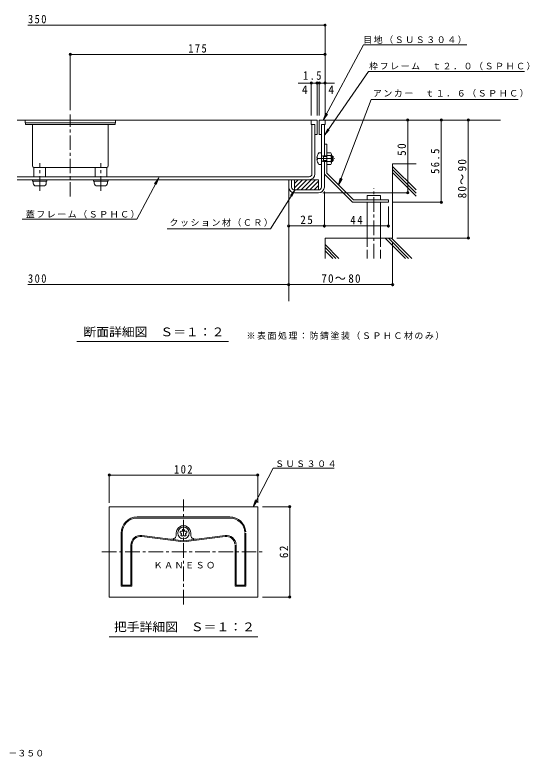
# Model space of a CAD drawing. Units: millimetres on the paper, enlarged 5 times, with parts at other scales. Extents: x -822 to 899, y -680 to 594.
# Drawn here: x 23 to 899, y -680 to 594 of the extents above; entities that cross this region are included whole.
import ezdxf
from ezdxf.enums import TextEntityAlignment as Align

# ---------------------------------------------------------------- set-up
doc = ezdxf.new("R2010")
doc.units = ezdxf.units.MM
doc.header["$LTSCALE"] = 5
doc.header["$PDMODE"] = 32
doc.header["$PDSIZE"] = 4
doc.linetypes.add('CHAIN1', pattern=[8, 5, -1, 1, -1])
doc.linetypes.add('DASHED3', pattern=[4, 3, -1])
for name, color, linetype, lineweight in [('D-1_ピット', 2, 'Continuous', 9), ('D-2_蓋', 3, 'Continuous', 9), ('D-3_受枠', 4, 'Continuous', 9), ('D-4_寸法', 7, 'Continuous', 9), ('D-6_躯体', 6, 'Continuous', 5)]:
    doc.layers.add(name, color=color, linetype=linetype, lineweight=lineweight)
doc.layers.add('F-F_F-Fﾚｲﾔ', color=7, linetype='Continuous')
doc.styles.add('ＭＳ ゴシック', font='')
doc.styles.get('ＭＳ ゴシック').set_extended_font_data('MS Gothic')

msp = doc.modelspace()

# ---------------------------------------------------------------- linework, layer by layer
at = {"layer": 'D-1_ピット', "linetype": 'CHAIN1'}
for p, q in [((118.135, 282.348), (118.135, 423.054)), ((541.467, 347.536), (571.671, 347.536)), ((65.635, 292.453), (65.635, 339.552)), ((170.635, 292.453), (170.635, 339.552))]:
    msp.add_line(p, q, dxfattribs=at)
at = {"layer": 'D-1_ピット'}
for p, q in [((40.635, 408.786), (40.635, 413.786)), ((195.635, 408.786), (40.635, 408.786)), ((41.135, 408.786), (41.135, 406.286)), ((195.135, 408.786), (195.135, 406.286)), ((195.635, 408.786), (195.635, 413.786)), ((545.635, 413.786), (545.635, 388.786)), ((545.635, 413.786), (555.635, 413.786)), ((555.635, 413.786), (555.635, 406.286)), ((195.135, 406.286), (41.135, 406.286)), ((53.135, 335.036), (53.135, 406.286)), ((183.135, 335.036), (183.135, 406.286)), ((549.385, 406.286), (555.635, 406.286)), ((549.385, 406.286), (549.385, 298.786)), ((554.385, 406.286), (554.385, 352.536)), ((545.635, 388.786), (549.385, 388.786)), ((554.385, 372.536), (558.385, 372.536)), ((558.385, 372.536), (558.385, 322.536)), ((545.076, 357.536), (549.385, 357.536)), ((565.447, 357.661), (558.385, 357.661)), ((541.683, 348.786), (542.686, 348.786)), ((541.683, 346.286), (542.686, 346.286)), ((542.686, 346.286), (542.686, 348.786)), ((552.885, 351.036), (549.628, 352.982)), ((552.885, 352.536), (551.608, 351.799)), ((552.885, 352.536), (558.385, 352.536)), ((552.885, 351.036), (558.385, 351.036)), ((565.447, 352.609), (558.385, 352.609)), ((566.385, 355.135), (566.385, 339.937)), ((566.385, 352.536), (567.885, 352.536)), ((566.385, 351.036), (569.385, 351.036)), ((567.885, 342.536), (567.885, 352.536)), ((569.385, 351.036), (567.885, 352.536)), ((569.385, 351.036), (569.385, 344.036)), ((55.635, 316.286), (55.635, 332.536)), ((180.635, 332.536), (55.635, 332.536)), ((75.635, 316.286), (75.635, 332.536)), ((160.635, 316.286), (160.635, 332.536)), ((180.635, 316.286), (180.635, 332.536)), ((549.385, 337.536), (545.076, 337.536)), ((552.885, 344.036), (549.628, 342.09)), ((552.885, 344.036), (558.385, 344.036)), ((552.885, 342.536), (558.385, 342.536)), ((554.385, 342.536), (554.385, 298.786)), ((565.447, 342.463), (558.385, 342.463)), ((565.447, 337.411), (558.385, 337.411)), ((566.385, 344.036), (569.385, 344.036)), ((566.385, 342.536), (567.885, 342.536)), ((569.385, 344.036), (567.885, 342.536)), ((554.385, 320.879), (602.728, 272.536)), ((558.385, 322.536), (604.385, 276.536)), ((53.135, 308.786), (53.135, 311.286)), ((78.135, 308.786), (53.135, 308.786)), ((54.385, 305.536), (54.385, 308.786)), ((76.885, 305.536), (76.885, 308.786)), ((78.135, 308.786), (78.135, 311.286)), ((158.135, 308.786), (158.135, 311.286)), ((158.135, 308.786), (183.135, 308.786)), ((159.385, 305.536), (159.385, 308.786)), ((181.885, 305.536), (181.885, 308.786)), ((183.135, 308.786), (183.135, 311.286)), ((493.135, 298.786), (493.135, 311.286)), ((498.135, 298.786), (498.135, 311.286)), ((71.885, 300.536), (59.385, 300.536)), ((164.385, 300.536), (176.885, 300.536)), ((503.135, 293.786), (544.385, 293.786)), ((503.135, 288.786), (544.385, 288.786)), ((602.728, 272.536), (664.385, 272.536)), ((604.385, 276.536), (664.385, 276.536)), ((664.385, 276.536), (664.385, 272.536))]:
    msp.add_line(p, q, dxfattribs=at)
msp.add_lwpolyline([(552.885, 352.536), (552.885, 342.536), (551.608, 343.273)], dxfattribs=at)
for centre, radius, start, end in [((557.885, 347.536), 16.25, 142.02013, 175.58826), ((562.516, 355.135), 3.869, 319.24529, 40.75453), ((557.885, 347.536), 16.25, 184.41174, 217.97987), ((549.885, 353.411), 0.5, 180, 239.14018), ((552.2, 347.536), 14.185, 339.04448, 20.95552), ((55.635, 335.036), 2.5, 180, 270), ((180.635, 335.036), 2.5, 270, 0), ((549.885, 341.661), 0.5, 120.85982, 180), ((562.516, 339.937), 3.869, 319.24486, 40.75514), ((59.385, 305.536), 5, 180, 270), ((71.885, 305.536), 5, 270, 0), ((164.385, 305.536), 5, 180, 270), ((176.885, 305.536), 5, 270, 0), ((503.135, 298.786), 10, 180, 270), ((503.135, 298.786), 5, 180, 270), ((544.385, 298.786), 5, 270, 0), ((544.385, 298.786), 10, 270, 0)]:
    msp.add_arc(centre, radius, start, end, dxfattribs=at)
at = {"layer": 'D-2_蓋'}
for p, q in [((541.885, 413.786), (26.701, 413.786)), ((531.885, 413.786), (531.885, 406.286)), ((541.885, 413.786), (541.885, 388.786)), ((538.135, 406.286), (531.885, 406.286)), ((533.135, 406.286), (533.135, 321.286)), ((538.135, 406.286), (538.135, 321.286)), ((541.885, 388.786), (538.135, 388.786)), ((528.135, 316.286), (26.701, 316.286)), ((528.135, 311.286), (26.701, 311.286)), ((185.035, -405.357), (185.035, -250.357)), ((185.035, -250.357), (440.035, -250.357)), ((440.035, -405.357), (440.035, -250.357)), ((233.035, -267.857), (392.035, -267.857)), ((233.035, -269.607), (392.035, -269.607)), ((309.476, -292.523), (308.796, -292.302)), ((310.785, -291.572), (310.785, -290.857)), ((314.285, -291.572), (314.285, -290.857)), ((315.594, -292.523), (316.274, -292.302)), ((205.535, -386.857), (205.535, -295.357)), ((207.285, -385.107), (207.285, -295.357)), ((240.927, -301.254), (312.535, -310.357)), ((241.147, -299.518), (312.535, -308.593)), ((300.035, -298.49), (300.035, -295.357)), ((308.394, -295.851), (307.714, -295.631)), ((308.894, -297.39), (308.474, -297.969)), ((311.726, -299.448), (311.306, -300.026)), ((383.923, -299.518), (312.535, -308.593)), ((384.143, -301.254), (312.535, -310.357)), ((313.344, -299.448), (313.764, -300.026)), ((316.176, -297.39), (316.596, -297.969)), ((316.676, -295.851), (317.356, -295.631)), ((325.035, -298.49), (325.035, -295.357)), ((417.785, -385.107), (417.785, -295.357)), ((419.535, -386.857), (419.535, -295.357)), ((401.035, -386.857), (401.035, -316.134)), ((402.785, -385.107), (402.785, -316.134)), ((419.535, -386.857), (401.035, -386.857)), ((417.785, -385.107), (402.785, -385.107)), ((185.035, -405.357), (440.035, -405.357))]:
    msp.add_line(p, q, dxfattribs=at)
at = {"layer": 'D-2_蓋', "linetype": 'CHAIN1'}
for p, q in [((312.535, -417.857), (312.535, -237.857)), ((172.535, -327.857), (452.535, -327.857))]:
    msp.add_line(p, q, dxfattribs=at)
at = {"layer": 'D-2_蓋'}
for points in [[(205.535, -386.857), (224.035, -386.857), (224.035, -316.134)], [(207.285, -385.107), (222.285, -385.107), (222.285, -316.134)]]:
    msp.add_lwpolyline(points, dxfattribs=at)
msp.add_circle((312.535, -295.357), 10, dxfattribs=at)
for centre, radius, start, end in [((528.135, 321.286), 10, 270, 0), ((528.135, 321.286), 5, 270, 0), ((233.035, -295.357), 27.5, 90, 180), ((233.035, -295.357), 25.75, 90, 179.99998), ((392.035, -295.357), 27.5, 4.39571, 90), ((392.035, -295.357), 25.75, 2.24512, 90), ((312.535, -295.357), 12.5, 359.99998, 180), ((308.255, -293.966), 1.75, 71.99998, 252), ((309.785, -291.572), 1, 252, 0), ((312.535, -290.857), 1.75, 89.99998, 180), ((312.535, -290.857), 1.75, 0, 90), ((315.285, -291.572), 1, 180, 288), ((316.815, -293.966), 1.75, 17.99998, 108), ((239.035, -316.134), 16.75, 82.75548, 179.99998), ((239.035, -316.134), 15, 82.75548, 180), ((292.535, -298.49), 7.5, 262.75548, 0), ((309.89, -298.997), 1.75, 144, 324), ((308.085, -296.802), 1, 324, 72), ((312.535, -300.035), 1, 36, 144), ((315.18, -298.997), 1.75, 216, 36), ((316.985, -296.802), 1, 108, 216), ((316.815, -293.966), 1.75, 288, 18), ((332.535, -298.49), 7.5, 180, 277.24451), ((386.035, -316.134), 16.75, 2.83487, 97.24451), ((386.035, -316.134), 15, 7.01646, 97.24451)]:
    msp.add_arc(centre, radius, start, end, dxfattribs=at)
at = {"layer": 'D-3_受枠'}
for p, q in [((503.135, 297.445), (516.976, 311.286)), ((503.135, 304.945), (509.476, 311.286)), ((503.135, 293.786), (503.135, 311.286)), ((506.976, 293.786), (524.476, 311.286)), ((514.476, 293.786), (531.976, 311.286)), ((521.976, 293.786), (539.476, 311.286)), ((528.135, 311.286), (544.385, 311.286)), ((529.476, 293.786), (544.385, 308.695)), ((544.385, 293.786), (544.385, 311.286)), ((536.976, 293.786), (544.385, 301.195))]:
    msp.add_line(p, q, dxfattribs=at)
at = {"layer": 'D-4_寸法'}
for p, q in [((45.455, 576.688), (555.635, 576.688)), ((555.635, 421.286), (555.635, 579.188)), ((621.641, 542.807), (552.236, 413.786)), ((621.641, 542.807), (799.141, 542.807)), ((118.135, 430.554), (118.135, 528.891)), ((118.135, 526.391), (555.635, 526.391)), ((630.278, 497.095), (554.385, 387.655)), ((630.278, 497.095), (897.778, 497.095)), ((541.885, 477.148), (509.604, 477.148)), ((531.885, 421.286), (531.885, 479.648)), ((541.885, 421.286), (541.885, 479.648)), ((545.635, 477.148), (541.885, 477.148)), ((545.635, 421.286), (545.635, 479.648)), ((571.829, 477.148), (545.635, 477.148)), ((634.631, 449.206), (578.859, 302.062)), ((634.631, 449.206), (887.131, 449.206)), ((552.236, 413.786), (556.67, 425.473)), ((552.236, 413.786), (559.544, 423.927)), ((697.719, 288.786), (697.719, 413.786)), ((705.219, 413.786), (700.219, 413.786)), ((755.009, 272.536), (755.009, 413.786)), ((762.509, 413.786), (757.509, 413.786)), ((801.49, 211.092), (801.49, 413.786)), ((808.99, 413.786), (803.99, 413.786)), ((554.385, 387.655), (560.106, 398.769)), ((554.385, 387.655), (562.788, 396.909)), ((232.667, 243.499), (270.122, 314.676)), ((270.122, 314.676), (262.907, 304.469)), ((270.122, 314.676), (265.794, 302.949)), ((578.859, 302.062), (581.726, 314.228)), ((578.859, 302.062), (584.777, 313.072)), ((504.012, 293.786), (496.063, 284.139)), ((551.885, 288.786), (700.219, 288.786)), ((554.385, 291.286), (554.385, 229.452)), ((671.885, 272.536), (757.509, 272.536)), ((664.385, 265.036), (664.385, 229.452)), ((232.667, 243.499), (35.446, 243.499)), ((493.135, 231.952), (554.385, 231.952)), ((493.135, 224.452), (493.135, 229.452)), ((554.385, 231.952), (664.385, 231.952)), ((462.207, 226.858), (284.581, 226.858)), ((678.986, 211.092), (803.99, 211.092)), ((671.485, 203.592), (671.485, 128.683)), ((493.135, 131.183), (45.455, 131.183)), ((671.485, 131.183), (493.135, 131.183)), ((493.135, 123.683), (493.135, 128.683)), ((129.338, 33.636), (389.627, 33.636)), ((466.413, -183.767), (431.968, -250.357)), ((466.413, -183.767), (571.318, -183.767)), ((185.035, -243.66), (185.035, -194.476)), ((185.035, -195.976), (440.035, -195.976)), ((440.035, -243.66), (440.035, -194.476)), ((431.968, -250.357), (436.213, -238.599)), ((431.968, -250.357), (439.111, -240.099)), ((448.398, -250.357), (496.359, -250.357)), ((494.859, -405.357), (494.859, -250.357)), ((448.398, -405.357), (496.359, -405.357)), ((185.139, -473.482), (439.931, -473.482))]:
    msp.add_line(p, q, dxfattribs=at)
msp.add_lwpolyline([(462.207, 226.858), (504.012, 293.786), (498.83, 282.411)], dxfattribs=at)
for p in [(555.635, 576.688), (118.135, 526.391), (555.635, 526.391), (531.885, 477.148), (541.885, 477.148), (545.635, 477.148), (555.635, 477.148), (697.719, 413.786), (755.009, 413.786), (801.49, 413.786), (697.719, 288.786), (755.009, 272.536), (493.135, 231.952), (554.385, 231.952), (664.385, 231.952), (801.49, 211.092), (493.135, 131.183), (671.485, 131.183), (185.035, -195.976), (440.035, -195.976), (494.859, -250.357), (494.859, -405.357)]:
    msp.add_point(p, dxfattribs=at)
at = {"layer": 'D-6_躯体'}
for p, q in [((555.635, 413.786), (856.624, 413.786)), ((711.885, 338.786), (671.485, 338.786)), ((671.485, 334.185), (711.885, 293.786)), ((671.485, 328.882), (711.885, 288.483)), ((671.485, 323.579), (711.885, 283.179)), ((493.135, 298.786), (493.135, 102.548)), ((628.135, 284.036), (650.635, 284.036)), ((628.135, 276.536), (628.135, 284.036)), ((650.635, 276.536), (650.635, 284.036)), ((628.135, 211.092), (628.135, 272.536)), ((650.635, 211.092), (650.635, 272.536)), ((555.635, 176.286), (555.635, 211.092)), ((658.972, 211.092), (693.778, 176.286)), ((664.275, 211.092), (699.082, 176.286)), ((669.579, 211.092), (704.385, 176.286)), ((555.635, 200.036), (579.385, 176.286)), ((555.635, 194.733), (574.082, 176.286)), ((555.635, 189.429), (568.778, 176.286))]:
    msp.add_line(p, q, dxfattribs=at)
at = {"layer": 'D-6_躯体', "linetype": 'CHAIN1'}
msp.add_line((639.385, 176.286), (639.385, 296.77), dxfattribs=at)
at = {"layer": 'D-6_躯体', "linetype": 'DASHED3'}
for p, q in [((628.135, 211.092), (628.135, 176.286)), ((650.635, 211.092), (650.635, 176.286))]:
    msp.add_line(p, q, dxfattribs=at)
at = {"layer": 'D-6_躯体'}
msp.add_lwpolyline([(555.635, 211.092), (671.485, 211.092), (671.485, 338.786)], dxfattribs=at)

# ---------------------------------------------------------------- texts
at = {"layer": 'D-4_寸法', "color": 2, "style": 'ＭＳ ゴシック'}
for p in [(515.713, 454.148), (561.194, 454.148)]:
    msp.add_text('4', height=14.66, dxfattribs=at).set_placement(p, align=Align.BOTTOM_LEFT)
at = {"layer": 'D-4_寸法', "color": 2, "style": 'ＭＳ ゴシック', "width": 1.1}
for s, p in [('断面詳細図\u3000Ｓ＝１：２', (140.763, 38.041)), ('把手詳細図\u3000Ｓ＝１：２', (193.129, -468.456))]:
    msp.add_text(s, height=14.66, dxfattribs=at).set_placement(p, align=Align.BOTTOM_LEFT)
at = {"layer": 'D-4_寸法', "color": 2, "char_height": 14.66, "attachment_point": 7, "style": 'ＭＳ ゴシック'}
for s, insert in [('\\T1.27;\\W0.9;350', (45.455, 579.688)), ('\\T1.27;\\W0.9;175', (320.635, 529.391)), ('\\T1.27;\\W0.9;1.5', (517.67, 482.723)), ('\\T1.27;\\W0.95;25', (513.135, 234.952)), ('\\T1.27;\\W0.95;44', (598.76, 234.952)), ('\\T1.27;\\W0.9;300', (45.455, 134.183)), ('\\T1.22;\\W0.95;70～80', (549.185, 134.183)), ('\\T1.27;\\W0.9;102', (296.285, -193.476))]:
    msp.add_mtext(s, dxfattribs=dict(at, insert=insert))
at = {"layer": 'D-4_寸法', "char_height": 11, "attachment_point": 7, "style": 'ＭＳ ゴシック'}
for s, insert in [('\\T1.17;目地（ＳＵＳ３０４）', (621.176, 544.569)), ('\\T1.17;枠フレーム\u3000ｔ２．０（ＳＰＨＣ）', (631.284, 499.317)), ('\\T1.17;アンカー\u3000ｔ１．６（ＳＰＨＣ）', (637.55, 452.672)), ('\\T1.17;蓋フレーム（ＳＰＨＣ）', (41.65, 244.91)), ('\\T1.17;クッション材（ＣＲ）', (288.397, 230.681)), ('\\T1.17;※表面処理：防錆塗装（ＳＰＨＣ材のみ）', (420.714, 36.415)), ('\\T1.17;ＳＵＳ３０４', (469.888, -182.253)), ('\\T1.17;ＫＡＮＥＳＯ', (261.285, -356.402))]:
    msp.add_mtext(s, dxfattribs=dict(at, insert=insert))
at = {"layer": 'D-4_寸法', "color": 2, "char_height": 14.66, "attachment_point": 7, "rotation": 90, "style": 'ＭＳ ゴシック'}
for s, insert in [('\\T1.27;\\W0.95;50', (694.719, 352.244)), ('\\T1.28;\\W0.9;56.5', (752.009, 321.286)), ('\\T1.22;\\W0.95;80～90', (798.49, 279.314)), ('\\T1.27;\\W0.95;62', (492.359, -338.482))]:
    msp.add_mtext(s, dxfattribs=dict(at, insert=insert))
at = {"layer": 'F-F_F-Fﾚｲﾔ', "style": 'ＭＳ ゴシック'}
msp.add_text('スチール製\u3000ステンレス目地\u3000把手ロック式\u3000ＭＴＳＳ－Ｍ－３５０', height=11, dxfattribs=at).set_placement((-403.973, -682.327), align=Align.BOTTOM_LEFT)

doc.saveas('drawing.dxf')
